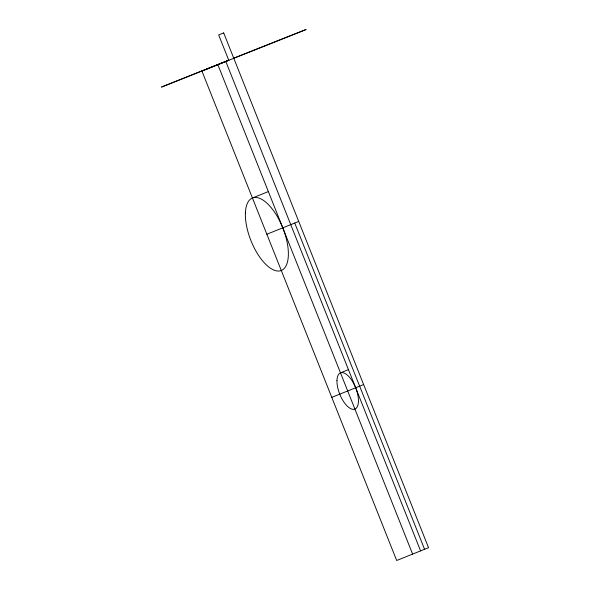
<?xml version="1.0" encoding="UTF-8"?>
<svg xmlns="http://www.w3.org/2000/svg" width="590" height="590" viewBox="0 0 590 590"><rect width="100%" height="100%" fill="white"/><g stroke="black" fill="none" stroke-linecap="round" stroke-linejoin="round"><path stroke-width="0.89" d="M252.431 197.982L268.354 191.58M266.857 234.237L298.71 221.427M340.489 372.836L348.447 369.635M331.772 397.365L363.624 384.562M228.809 60.128L161.453 87.091L306.122 29.5L233.736 58.167M294.727 223.027L424.564 549.297M225.823 61.493L420.582 550.898M217.865 64.701L412.617 554.099M223.691 32.915L218.676 34.935L228.773 60.313L201.935 71.102L396.694 560.5L428.547 547.69L223.691 32.915M336.971 380.41A19.507 8.585 68.3 0 0 352.606 409.298A19.507 8.585 68.3 0 0 353.521 383.183A19.507 8.585 68.3 0 0 336.971 380.41M245.396 213.13A39.014 17.162 68.3 0 0 276.666 270.906A39.014 17.162 68.3 0 0 278.502 218.669A39.014 17.162 68.3 0 0 245.396 213.13"/></g></svg>
